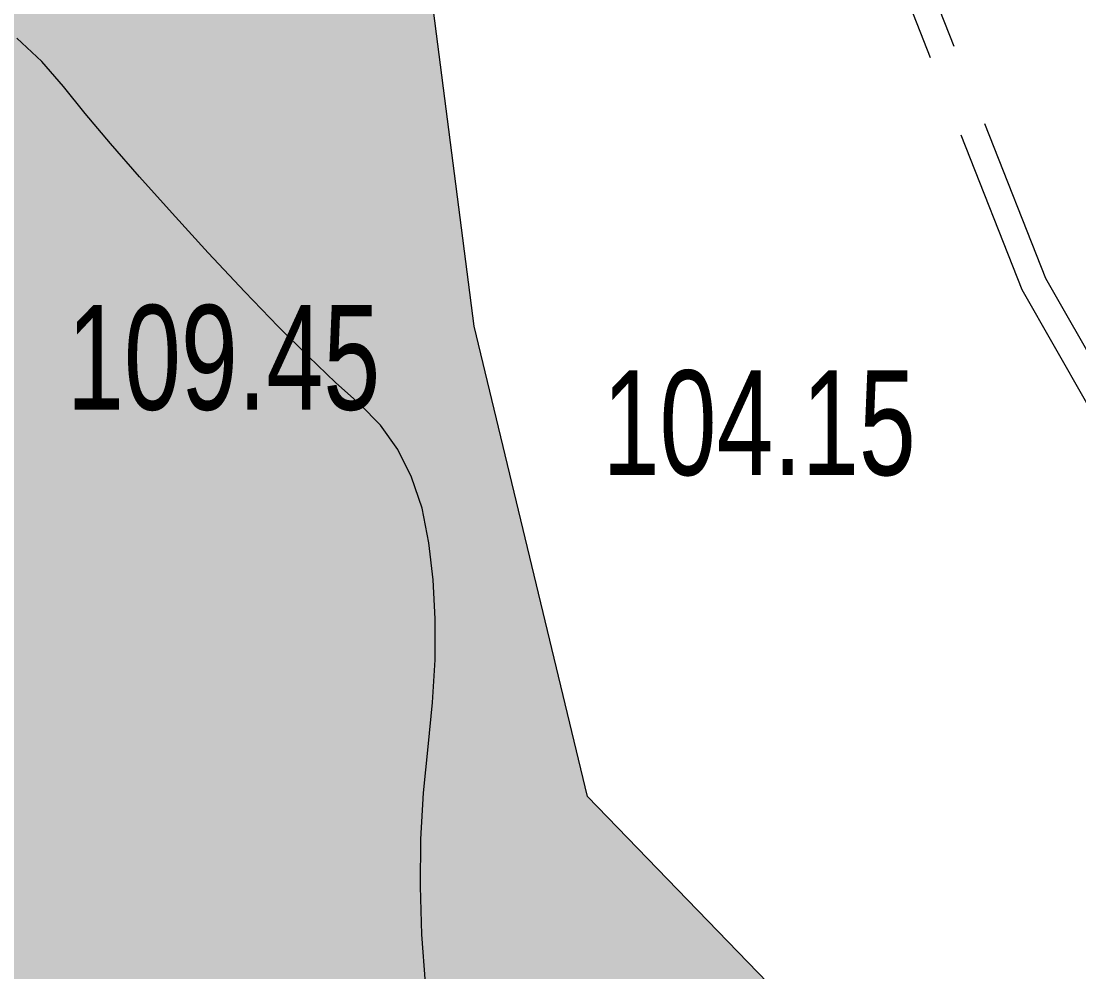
# Model space of a CAD drawing. Header units: metres. Extents: x 431006 to 434411, y 2469261 to 2473208.
# Drawn here: x 432140.61 to 432181, y 2472506.15 to 2472542.46 of the extents above; entities that cross this region are included whole.
import ezdxf

# ---------------------------------------------------------------- set-up
doc = ezdxf.new("R2010")
doc.units = ezdxf.units.M
doc.header["$MEASUREMENT"] = 0
doc.linetypes.add('ACAD_ISO02W100', pattern=[15, 12, -3])
doc.linetypes.add('HIDDEN', pattern=[9.525, 6.35, -3.175])
for name, color, linetype, lineweight in [('CAO DO', 8, 'Continuous', 18), ('duong mon-ks', 8, 'HIDDEN', 18), ('mat nuoc-ks', 8, 'DUONG_MEP_NUOC', 18), ('MH_DongMuc_Con', 8, 'Continuous', 18), ('ranh gioi thuc vat-ks', 8, 'RAO_T_VAT', 18), ('thuc vat-ks', 8, 'Continuous', 18)]:
    doc.layers.add(name, color=color, linetype=linetype, lineweight=lineweight)
doc.styles.get("Standard").update_dxf_attribs({"font": 'arial.ttf'})
doc.linetypes.add('DUONG_MEP_NUOC', pattern='A,0.2,[130,ltypeshp.shx,S=0.15,R=0,X=0,Y=0.15],0.05,[130,ltypeshp.shx,S=0.15,R=0,X=0,Y=0.15],1', length=1.25)
doc.linetypes.add('RAO_T_VAT', pattern='A,0,[133,ltypeshp.shx,S=0.34,R=0,X=-0.17,Y=0],-2,[133,ltypeshp.shx,S=0.08,R=0,X=0,Y=0],-1.5,[133,ltypeshp.shx,S=0.08,R=0,X=0,Y=0],-1.5,[133,ltypeshp.shx,S=0.08,R=0,X=0,Y=0],-2', length=7)

msp = doc.modelspace()

# ---------------------------------------------------------------- hatches: boundary and pattern name
at = {"layer": 'mat nuoc-ks', "linetype": 'ACAD_ISO02W100'}
h = msp.add_hatch(dxfattribs=at)
h.set_pattern_fill('MUDST', color=9, scale=10, style=0)
edge = h.paths.add_edge_path()
edge.add_spline(control_points=[(431973.773, 2472463.015), (431976.279, 2472461.268), (431979.882, 2472457.805), (431983.758, 2472453.651), (431986.926, 2472451.527), (431990.394, 2472452.712), (431993.648, 2472456.818), (431998.592, 2472460.634), (432002.366, 2472464.351), (432003.7, 2472468.223), (431998.423, 2472473.458), (431990.656, 2472473.75), (431985.688, 2472478.615), (431982.803, 2472480.852), (431979.392, 2472479.473), (431975.819, 2472478.366), (431973.336, 2472474.788), (431969.794, 2472473.034), (431968.98, 2472469.761), (431969.106, 2472467.282), (431970.778, 2472464.877), (431972.638, 2472463.806), (431973.773, 2472463.015)], knot_values=[0, 0, 0, 0, 9.163848, 14.705445, 17.500749, 19.693886, 24.86911, 32.967825, 38.374165, 40.781458, 44.128086, 57.927295, 62.446924, 65.12644, 67.958248, 72.602503, 76.201972, 80.593839, 83.640846, 85.67554, 87.896131, 92.044743, 92.044743, 92.044743, 92.044743], degree=3, periodic=0)
edge = h.paths.add_edge_path()
edge.add_spline(control_points=[(432184.126, 2472592.999), (432182.882, 2472592.277), (432180.727, 2472591.395), (432177.486, 2472589.531), (432177.391, 2472585.583), (432178.273, 2472581.746), (432179.677, 2472577.565), (432180.831, 2472574.038), (432184.085, 2472571.91), (432188.216, 2472574.032), (432192.436, 2472576.32), (432197.911, 2472576.544), (432199.071, 2472579.889), (432198.763, 2472584.007), (432194.518, 2472587.354), (432192.626, 2472592.185), (432190.252, 2472593.823), (432189.017, 2472596.571), (432186.825, 2472593.66), (432185.054, 2472593.538), (432184.126, 2472592.999)], knot_values=[0, 0, 0, 0, 4.313592, 7.24564, 10.234958, 15.073545, 19.320428, 23.487347, 25.880249, 29.890891, 35.826942, 41.381736, 43.517632, 45.641593, 53.46087, 58.35213, 60.349318, 62.525003, 64.833409, 68.053943, 68.053943, 68.053943, 68.053943], degree=3, periodic=0)
h.paths.add_polyline_path([(431983.012, 2472463.039), (431990.965, 2472463.039), (431990.965, 2472471.874), (431983.012, 2472471.874)], flags=24)
h.paths.add_polyline_path([(432183.406, 2472578.485), (432191.359, 2472578.485), (432191.359, 2472587.32), (432183.406, 2472587.32)], flags=24)
at = {"layer": 'thuc vat-ks'}
h = msp.add_hatch(dxfattribs=at)
h.set_pattern_fill('217B', color=9, scale=20, style=0, pattern_type=2)
h.set_pattern_definition([(0, (14.8, 7.6), (0, 20), [0, -20]), (0, (14.76, 7.848), (0, 20), [0, -20]), (0, (14.648, 8.07), (0, 20), [0, -20]), (0, (14.47, 8.248), (0, 20), [0, -20]), (0, (14.248, 8.36), (0, 20), [0, -20]), (0, (14, 8.4), (0, 20), [0, -20]), (0, (13.752, 8.36), (0, 20), [0, -20]), (0, (13.53, 8.248), (0, 20), [0, -20]), (0, (13.352, 8.07), (0, 20), [0, -20]), (0, (13.24, 7.848), (0, 20), [0, -20]), (0, (13.2, 7.6), (0, 20), [0, -20]), (0, (13.24, 7.352), (0, 20), [0, -20]), (0, (13.352, 7.13), (0, 20), [0, -20]), (0, (13.53, 6.952), (0, 20), [0, -20]), (0, (13.752, 6.84), (0, 20), [0, -20]), (0, (14, 6.8), (0, 20), [0, -20]), (0, (14.248, 6.84), (0, 20), [0, -20]), (0, (14.47, 6.952), (0, 20), [0, -20]), (0, (14.648, 7.13), (0, 20), [0, -20]), (0, (14.76, 7.352), (0, 20), [0, -20]), (0, (6.76, 15.352), (0, 20), [0, -20]), (0, (6.648, 15.13), (0, 20), [0, -20]), (0, (6.47, 14.952), (0, 20), [0, -20]), (0, (6.248, 14.84), (0, 20), [0, -20]), (0, (6, 14.8), (0, 20), [0, -20]), (0, (5.752, 14.84), (0, 20), [0, -20]), (0, (5.53, 14.952), (0, 20), [0, -20]), (0, (5.352, 15.13), (0, 20), [0, -20]), (0, (5.24, 15.352), (0, 20), [0, -20]), (0, (5.2, 15.6), (0, 20), [0, -20]), (0, (5.24, 15.848), (0, 20), [0, -20]), (0, (5.352, 16.07), (0, 20), [0, -20]), (0, (5.53, 16.248), (0, 20), [0, -20]), (0, (5.752, 16.36), (0, 20), [0, -20]), (0, (6, 16.4), (0, 20), [0, -20]), (0, (6.248, 16.36), (0, 20), [0, -20]), (0, (6.47, 16.248), (0, 20), [0, -20]), (0, (6.648, 16.07), (0, 20), [0, -20]), (0, (6.76, 15.848), (0, 20), [0, -20]), (0, (6.8, 15.6), (0, 20), [0, -20]), (0, (14, 4), (0, 20), [1.086, -18.914]), (0, (6, 12), (0, 20), [1.086, -18.914]), (90, (14, 4), (-20, 1e-15), [2.8, -17.2]), (90, (6, 12), (-20, 1e-15), [2.8, -17.2])])
h.paths.add_polyline_path([(431943.708, 2472420.797), (431928.346, 2472365.178), (431920.255, 2472339.671), (431917.415, 2472341.157), (431906.729, 2472342.103), (431900.912, 2472336.159), (431899.289, 2472323.054), (431904.158, 2472313.326), (431921.608, 2472307.517), (431946.768, 2472307.787), (431973.05, 2472304.632), (431989.282, 2472305.443), (432003.485, 2472310.712), (432013.901, 2472310.982), (432017.689, 2472312.333), (432015.798, 2472331.428), (432017.7, 2472349.167), (432028.091, 2472367.413), (432026.144, 2472384.487), (432001.905, 2472415.904), (431967.926, 2472458.748), (431961.104, 2472470.954), (431963.991, 2472479.453), (431975.131, 2472492.96), (431999.88, 2472490.278), (432021.738, 2472487.214), (432035.352, 2472490.661), (432046.281, 2472490.661), (432051.458, 2472483.959), (432056.635, 2472474.384), (432073.822, 2472463.863), (432102.468, 2472450.741), (432120.775, 2472452.892), (432142.744, 2472463.863), (432145.851, 2472463.044), (432171.765, 2472444.269), (432180.58, 2472443.845), (432187.484, 2472451.27), (432197.835, 2472478.369), (432195.118, 2472496.556), (432177.995, 2472503.614), (432170.657, 2472504.157), (432162.232, 2472512.843), (432157.906, 2472530.814), (432153.309, 2472566.498), (432143.841, 2472615.04), (432120.028, 2472643.398), (432103.847, 2472643.398), (432063.852, 2472622.359), (432031.618, 2472594.149), (432025.376, 2472589.224), (432011.441, 2472589.01), (432003.111, 2472609.045), (431993.443, 2472628.108), (431993.781, 2472641.452), (431999.531, 2472653.613), (432001.9, 2472660.517), (431992.592, 2472672.849), (431955.738, 2472692.202), (431933.351, 2472698.158), (431926.639, 2472692.172), (431914.653, 2472661.049), (431903.374, 2472625.25), (431903.374, 2472607.942), (431909.829, 2472600.476), (431940.749, 2472591.992), (431936.672, 2472577.4), (431918.431, 2472546.419), (431920.308, 2472523.13), (431932.637, 2472501.179), (431929.693, 2472470.569), (431933.981, 2472447.815)])

# ---------------------------------------------------------------- linework, layer by layer
at = {"layer": 'duong mon-ks', "color": 9, "lineweight": 0}
for points in [[(432220.072, 2472492.222), (432210.35, 2472490.172), (432207.27, 2472491.055), (432203.402, 2472495.417), (432197.359, 2472504.08), (432186.874, 2472520.115), (432179.739, 2472532.634), (432174.048, 2472547.078), (432171.33, 2472555.933), (432167.676, 2472566.079)], [(432216.294, 2472489.368), (432210.226, 2472489.168), (432206.715, 2472490.174), (432202.616, 2472494.797), (432196.53, 2472503.52), (432186.02, 2472519.593), (432178.835, 2472532.201), (432173.103, 2472546.747), (432170.381, 2472555.617), (432166.735, 2472565.74)]]:
    msp.add_lwpolyline(points, dxfattribs=at)
at = {"layer": 'MH_DongMuc_Con', "color": 9, "lineweight": 0, "elevation": 106}
msp.add_lwpolyline([(432156.048, 2472505.721), (432155.913, 2472507.58), (432155.856, 2472509.411), (432155.877, 2472511.215), (432155.975, 2472512.991), (432156.15, 2472514.741), (432156.323, 2472516.441), (432156.413, 2472518.071), (432156.419, 2472519.63), (432156.343, 2472521.118), (432156.183, 2472522.536), (432155.916, 2472523.854), (432155.518, 2472525.043), (432154.989, 2472526.103), (432154.328, 2472527.035), (432153.536, 2472527.837), (432152.618, 2472528.658), (432151.581, 2472529.646), (432150.425, 2472530.801), (432149.149, 2472532.122), (432147.753, 2472533.61), (432146.368, 2472535.122), (432145.122, 2472536.513), (432144.015, 2472537.784), (432143.049, 2472538.935), (432142.221, 2472539.966), (432141.399, 2472540.912), (432140.447, 2472541.804)], dxfattribs=at)
at = {"layer": 'ranh gioi thuc vat-ks', "color": 9, "lineweight": 0, "ltscale": 3}
msp.add_lwpolyline([(432120.775, 2472452.892), (432142.744, 2472463.863), (432145.851, 2472463.044), (432171.765, 2472444.269), (432180.58, 2472443.845), (432187.484, 2472451.27), (432197.835, 2472478.369), (432195.118, 2472496.556), (432177.995, 2472503.614), (432170.657, 2472504.157), (432162.232, 2472512.843), (432157.906, 2472530.814), (432153.309, 2472566.498), (432143.841, 2472615.04)], dxfattribs=at)

# ---------------------------------------------------------------- texts
at = {"layer": 'CAO DO', "color": 9, "lineweight": 0, "width": 0.7}
for s, p in [('109.45', (432142.358, 2472527.618, 109.451)), ('104.15', (432162.814, 2472525.122, 104.152))]:
    msp.add_text(s, height=4, dxfattribs=at).set_placement(p)

doc.saveas('drawing.dxf')
